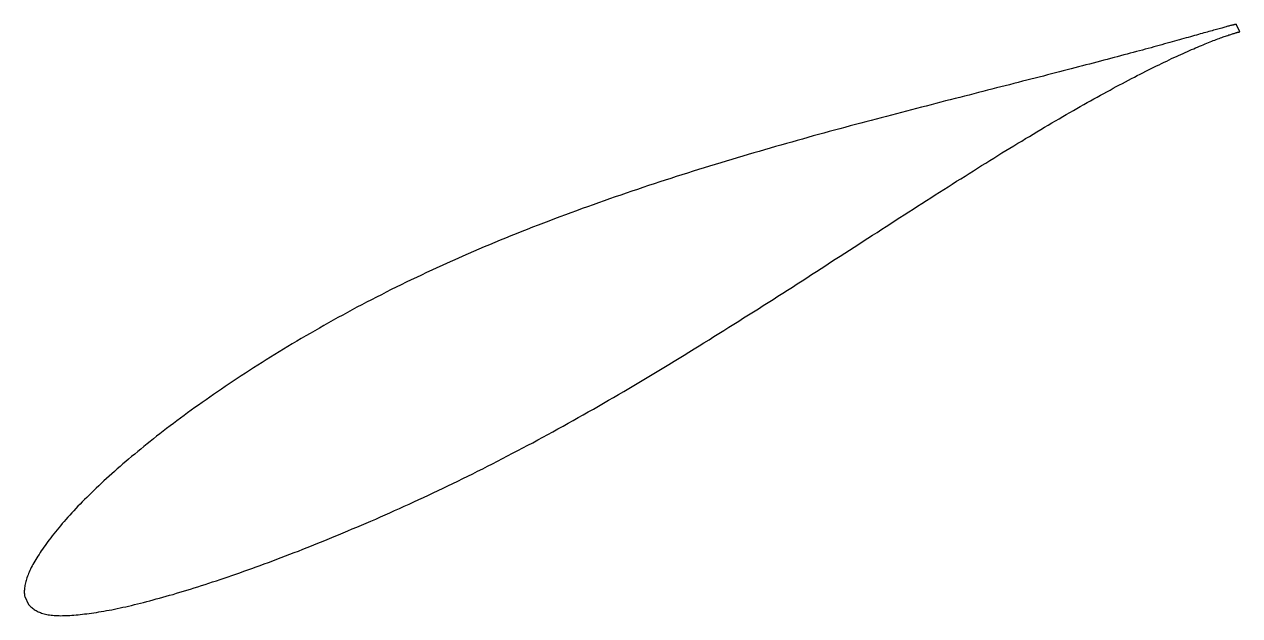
# Model space of a CAD drawing. Header units: metres. Extents: x -44 to 89, y -22 to 43.
import ezdxf

# ---------------------------------------------------------------- set-up
doc = ezdxf.new("R2010")
doc.units = ezdxf.units.M

msp = doc.modelspace()

# ---------------------------------------------------------------- linework, layer by layer
msp.add_lwpolyline([(88.56, 42.52), (88.56, 42.52), (88.55, 42.51), (88.53, 42.51), (88.51, 42.51), (88.49, 42.5), (88.46, 42.5), (88.42, 42.49), (88.38, 42.48), (88.33, 42.47), (88.28, 42.46), (88.22, 42.44), (88.16, 42.42), (88.09, 42.41), (88.01, 42.39), (87.93, 42.37), (87.85, 42.35), (87.76, 42.32), (87.66, 42.3), (87.56, 42.27), (87.46, 42.24), (87.34, 42.21), (87.23, 42.18), (87.11, 42.14), (86.98, 42.11), (86.85, 42.07), (86.71, 42.03), (86.56, 41.99), (86.41, 41.95), (86.26, 41.91), (86.1, 41.86), (85.94, 41.82), (85.77, 41.77), (85.59, 41.72), (85.41, 41.67), (85.23, 41.62), (85.04, 41.57), (84.84, 41.51), (84.64, 41.46), (84.43, 41.4), (84.22, 41.34), (84.01, 41.28), (83.78, 41.22), (83.56, 41.15), (83.33, 41.09), (83.09, 41.02), (82.85, 40.95), (82.6, 40.88), (82.35, 40.81), (82.09, 40.74), (81.83, 40.67), (81.56, 40.6), (81.29, 40.52), (81.01, 40.44), (80.73, 40.37), (80.44, 40.29), (80.15, 40.21), (79.86, 40.13), (79.55, 40.04), (79.25, 39.96), (78.94, 39.88), (78.62, 39.79), (78.3, 39.7), (77.97, 39.62), (77.64, 39.53), (77.31, 39.44), (76.97, 39.35), (76.62, 39.25), (76.27, 39.16), (75.92, 39.07), (75.56, 38.97), (75.2, 38.87), (74.83, 38.78), (74.46, 38.68), (74.08, 38.58), (73.7, 38.48), (73.32, 38.38), (72.93, 38.28), (72.53, 38.17), (72.13, 38.07), (71.73, 37.96), (71.32, 37.86), (70.91, 37.75), (70.5, 37.64), (70.07, 37.53), (69.65, 37.42), (69.22, 37.31), (68.79, 37.2), (68.35, 37.09), (67.91, 36.98), (67.47, 36.86), (67.02, 36.75), (66.57, 36.63), (66.11, 36.51), (65.65, 36.39), (65.19, 36.28), (64.72, 36.16), (64.25, 36.04), (63.77, 35.91), (63.3, 35.79), (62.81, 35.67), (62.33, 35.55), (61.84, 35.42), (61.35, 35.3), (60.85, 35.17), (60.35, 35.04), (59.85, 34.91), (59.34, 34.78), (58.83, 34.65), (58.32, 34.52), (57.8, 34.39), (57.28, 34.26), (56.76, 34.13), (56.24, 33.99), (55.71, 33.86), (55.18, 33.72), (54.64, 33.58), (54.11, 33.44), (53.57, 33.3), (53.03, 33.16), (52.48, 33.02), (51.93, 32.88), (51.38, 32.74), (50.83, 32.59), (50.28, 32.45), (49.72, 32.3), (49.16, 32.15), (48.6, 32), (48.03, 31.85), (47.47, 31.7), (46.9, 31.55), (46.33, 31.4), (45.75, 31.24), (45.18, 31.09), (44.6, 30.93), (44.02, 30.78), (43.44, 30.62), (42.86, 30.46), (42.28, 30.3), (41.69, 30.13), (41.11, 29.97), (40.52, 29.81), (39.93, 29.64), (39.34, 29.47), (38.74, 29.31), (38.15, 29.14), (37.55, 28.97), (36.96, 28.79), (36.36, 28.62), (35.76, 28.45), (35.16, 28.27), (34.56, 28.09), (33.96, 27.91), (33.35, 27.73), (32.75, 27.55), (32.15, 27.37), (31.54, 27.19), (30.94, 27), (30.33, 26.81), (29.72, 26.63), (29.12, 26.44), (28.51, 26.24), (27.9, 26.05), (27.29, 25.86), (26.69, 25.66), (26.08, 25.47), (25.47, 25.27), (24.86, 25.07), (24.25, 24.87), (23.64, 24.67), (23.03, 24.46), (22.43, 24.26), (21.82, 24.05), (21.21, 23.84), (20.6, 23.63), (19.99, 23.42), (19.39, 23.21), (18.78, 23), (18.18, 22.78), (17.57, 22.56), (16.97, 22.35), (16.36, 22.13), (15.76, 21.9), (15.16, 21.68), (14.55, 21.46), (13.95, 21.23), (13.35, 21), (12.76, 20.77), (12.16, 20.54), (11.56, 20.31), (10.97, 20.08), (10.37, 19.84), (9.78, 19.61), (9.19, 19.37), (8.6, 19.13), (8.01, 18.89), (7.43, 18.65), (6.84, 18.4), (6.26, 18.16), (5.68, 17.91), (5.1, 17.66), (4.52, 17.41), (3.94, 17.16), (3.37, 16.91), (2.79, 16.65), (2.22, 16.4), (1.66, 16.14), (1.09, 15.88), (0.53, 15.62), (-0.04, 15.36), (-0.6, 15.09), (-1.15, 14.83), (-1.71, 14.56), (-2.26, 14.3), (-2.81, 14.03), (-3.36, 13.76), (-3.91, 13.49), (-4.45, 13.21), (-4.99, 12.94), (-5.53, 12.67), (-6.06, 12.39), (-6.6, 12.11), (-7.13, 11.83), (-7.66, 11.56), (-8.18, 11.27), (-8.7, 10.99), (-9.22, 10.71), (-9.74, 10.43), (-10.25, 10.14), (-10.76, 9.86), (-11.27, 9.57), (-11.77, 9.29), (-12.27, 9), (-12.77, 8.71), (-13.27, 8.43), (-13.76, 8.14), (-14.25, 7.85), (-14.74, 7.56), (-15.22, 7.27), (-15.7, 6.98), (-16.18, 6.69), (-16.65, 6.4), (-17.12, 6.11), (-17.59, 5.82), (-18.05, 5.52), (-18.51, 5.23), (-18.97, 4.94), (-19.42, 4.65), (-19.87, 4.36), (-20.32, 4.07), (-20.76, 3.78), (-21.2, 3.49), (-21.64, 3.19), (-22.07, 2.9), (-22.5, 2.61), (-22.93, 2.32), (-23.35, 2.03), (-23.77, 1.74), (-24.18, 1.45), (-24.59, 1.16), (-25, 0.87), (-25.41, 0.59), (-25.81, 0.3), (-26.2, 0.01), (-26.59, -0.28), (-26.98, -0.56), (-27.36, -0.85), (-27.75, -1.14), (-28.12, -1.42), (-28.49, -1.7), (-28.86, -1.99), (-29.23, -2.27), (-29.59, -2.55), (-29.94, -2.83), (-30.3, -3.11), (-30.64, -3.39), (-30.99, -3.67), (-31.33, -3.95), (-31.66, -4.22), (-31.99, -4.5), (-32.32, -4.77), (-32.65, -5.04), (-32.96, -5.31), (-33.28, -5.58), (-33.59, -5.85), (-33.9, -6.12), (-34.2, -6.39), (-34.5, -6.65), (-34.79, -6.92), (-35.08, -7.18), (-35.36, -7.44), (-35.64, -7.7), (-35.92, -7.96), (-36.19, -8.21), (-36.46, -8.47), (-36.72, -8.72), (-36.98, -8.98), (-37.23, -9.23), (-37.48, -9.48), (-37.73, -9.72), (-37.97, -9.97), (-38.2, -10.21), (-38.43, -10.45), (-38.66, -10.69), (-38.88, -10.93), (-39.1, -11.17), (-39.31, -11.4), (-39.52, -11.64), (-39.72, -11.87), (-39.92, -12.1), (-40.11, -12.33), (-40.3, -12.55), (-40.49, -12.78), (-40.67, -13), (-40.84, -13.22), (-41.01, -13.43), (-41.18, -13.65), (-41.34, -13.86), (-41.5, -14.07), (-41.65, -14.28), (-41.8, -14.49), (-41.94, -14.69), (-42.08, -14.89), (-42.21, -15.09), (-42.34, -15.28), (-42.46, -15.47), (-42.58, -15.66), (-42.7, -15.85), (-42.81, -16.03), (-42.92, -16.21), (-43.02, -16.39), (-43.12, -16.56), (-43.21, -16.74), (-43.3, -16.91), (-43.38, -17.07), (-43.46, -17.24), (-43.53, -17.4), (-43.6, -17.56), (-43.66, -17.71), (-43.72, -17.87), (-43.78, -18.02), (-43.83, -18.17), (-43.87, -18.31), (-43.91, -18.45), (-43.95, -18.59), (-43.98, -18.73), (-44, -18.86), (-44.02, -18.99), (-44.04, -19.12), (-44.05, -19.24), (-44.06, -19.36), (-44.07, -19.47), (-44.07, -19.58), (-44.07, -19.68), (-44.06, -19.78), (-44.05, -19.87), (-44.04, -19.94), (-44.03, -20.01), (-44.02, -20.06), (-44.02, -20.09), (-43.62, -20.94), (-43.61, -20.95), (-43.6, -20.96), (-43.57, -20.99), (-43.53, -21.03), (-43.47, -21.08), (-43.41, -21.15), (-43.34, -21.22), (-43.26, -21.29), (-43.17, -21.36), (-43.08, -21.43), (-42.98, -21.5), (-42.88, -21.56), (-42.77, -21.62), (-42.66, -21.68), (-42.54, -21.74), (-42.42, -21.79), (-42.3, -21.84), (-42.17, -21.89), (-42.03, -21.93), (-41.89, -21.97), (-41.75, -22.01), (-41.6, -22.04), (-41.45, -22.07), (-41.3, -22.09), (-41.14, -22.11), (-40.97, -22.13), (-40.8, -22.15), (-40.63, -22.16), (-40.45, -22.17), (-40.26, -22.17), (-40.08, -22.18), (-39.89, -22.17), (-39.69, -22.17), (-39.49, -22.16), (-39.28, -22.16), (-39.07, -22.14), (-38.86, -22.13), (-38.64, -22.11), (-38.41, -22.09), (-38.18, -22.07), (-37.95, -22.05), (-37.71, -22.02), (-37.47, -21.99), (-37.22, -21.96), (-36.97, -21.93), (-36.71, -21.89), (-36.45, -21.85), (-36.18, -21.81), (-35.91, -21.77), (-35.64, -21.72), (-35.36, -21.68), (-35.07, -21.62), (-34.79, -21.57), (-34.49, -21.52), (-34.2, -21.46), (-33.9, -21.39), (-33.59, -21.33), (-33.28, -21.26), (-32.97, -21.19), (-32.65, -21.12), (-32.33, -21.05), (-32.01, -20.97), (-31.68, -20.89), (-31.34, -20.81), (-31.01, -20.72), (-30.67, -20.63), (-30.32, -20.54), (-29.97, -20.45), (-29.62, -20.35), (-29.26, -20.25), (-28.9, -20.15), (-28.54, -20.05), (-28.17, -19.94), (-27.79, -19.84), (-27.42, -19.73), (-27.04, -19.61), (-26.65, -19.5), (-26.27, -19.38), (-25.88, -19.26), (-25.48, -19.14), (-25.08, -19.01), (-24.68, -18.88), (-24.28, -18.75), (-23.87, -18.62), (-23.46, -18.48), (-23.04, -18.35), (-22.62, -18.21), (-22.2, -18.06), (-21.77, -17.92), (-21.34, -17.77), (-20.91, -17.62), (-20.48, -17.47), (-20.04, -17.32), (-19.6, -17.16), (-19.15, -17), (-18.7, -16.84), (-18.25, -16.68), (-17.8, -16.51), (-17.34, -16.34), (-16.88, -16.17), (-16.42, -16), (-15.96, -15.82), (-15.49, -15.64), (-15.02, -15.46), (-14.55, -15.28), (-14.07, -15.1), (-13.59, -14.91), (-13.11, -14.72), (-12.63, -14.53), (-12.14, -14.33), (-11.65, -14.14), (-11.16, -13.94), (-10.67, -13.73), (-10.17, -13.53), (-9.67, -13.33), (-9.17, -13.12), (-8.67, -12.91), (-8.17, -12.69), (-7.66, -12.48), (-7.15, -12.26), (-6.64, -12.04), (-6.13, -11.82), (-5.61, -11.6), (-5.1, -11.37), (-4.58, -11.14), (-4.06, -10.91), (-3.54, -10.68), (-3.01, -10.44), (-2.49, -10.21), (-1.96, -9.97), (-1.43, -9.72), (-0.9, -9.48), (-0.37, -9.23), (0.16, -8.99), (0.69, -8.73), (1.23, -8.48), (1.77, -8.23), (2.3, -7.97), (2.84, -7.71), (3.38, -7.45), (3.92, -7.18), (4.47, -6.91), (5.01, -6.65), (5.55, -6.37), (6.1, -6.1), (6.64, -5.82), (7.19, -5.55), (7.73, -5.27), (8.28, -4.98), (8.83, -4.7), (9.38, -4.41), (9.93, -4.12), (10.48, -3.83), (11.03, -3.54), (11.58, -3.25), (12.13, -2.95), (12.68, -2.65), (13.23, -2.35), (13.79, -2.05), (14.34, -1.74), (14.89, -1.44), (15.44, -1.13), (16, -0.82), (16.55, -0.51), (17.1, -0.2), (17.66, 0.12), (18.21, 0.43), (18.76, 0.75), (19.32, 1.07), (19.87, 1.39), (20.42, 1.71), (20.98, 2.03), (21.53, 2.36), (22.08, 2.68), (22.63, 3.01), (23.18, 3.34), (23.74, 3.67), (24.29, 4), (24.84, 4.33), (25.39, 4.66), (25.94, 4.99), (26.49, 5.32), (27.04, 5.66), (27.59, 5.99), (28.14, 6.33), (28.68, 6.66), (29.23, 7), (29.78, 7.34), (30.32, 7.68), (30.87, 8.01), (31.41, 8.35), (31.96, 8.69), (32.5, 9.03), (33.04, 9.37), (33.58, 9.71), (34.12, 10.05), (34.66, 10.39), (35.2, 10.73), (35.74, 11.07), (36.27, 11.41), (36.81, 11.75), (37.34, 12.09), (37.88, 12.43), (38.41, 12.77), (38.94, 13.11), (39.47, 13.45), (40, 13.78), (40.53, 14.12), (41.05, 14.46), (41.58, 14.8), (42.1, 15.13), (42.62, 15.47), (43.14, 15.81), (43.66, 16.14), (44.18, 16.48), (44.69, 16.81), (45.21, 17.14), (45.72, 17.47), (46.23, 17.8), (46.74, 18.13), (47.25, 18.46), (47.76, 18.79), (48.26, 19.12), (48.77, 19.44), (49.27, 19.76), (49.77, 20.09), (50.27, 20.41), (50.76, 20.73), (51.26, 21.05), (51.75, 21.37), (52.24, 21.68), (52.73, 21.99), (53.21, 22.31), (53.7, 22.62), (54.18, 22.93), (54.66, 23.24), (55.14, 23.54), (55.62, 23.85), (56.09, 24.15), (56.56, 24.45), (57.03, 24.75), (57.5, 25.04), (57.97, 25.34), (58.43, 25.63), (58.89, 25.92), (59.35, 26.21), (59.81, 26.5), (60.26, 26.78), (60.71, 27.06), (61.16, 27.34), (61.61, 27.62), (62.05, 27.89), (62.49, 28.17), (62.93, 28.44), (63.37, 28.71), (63.8, 28.97), (64.23, 29.23), (64.66, 29.5), (65.09, 29.75), (65.51, 30.01), (65.93, 30.26), (66.35, 30.51), (66.76, 30.76), (67.17, 31.01), (67.58, 31.25), (67.99, 31.49), (68.39, 31.73), (68.79, 31.96), (69.19, 32.19), (69.58, 32.42), (69.97, 32.65), (70.36, 32.87), (70.75, 33.09), (71.13, 33.31), (71.51, 33.52), (71.88, 33.74), (72.25, 33.95), (72.62, 34.15), (72.99, 34.36), (73.35, 34.56), (73.71, 34.76), (74.07, 34.95), (74.42, 35.14), (74.77, 35.33), (75.11, 35.52), (75.45, 35.7), (75.79, 35.88), (76.12, 36.06), (76.46, 36.24), (76.78, 36.41), (77.11, 36.58), (77.43, 36.74), (77.74, 36.91), (78.05, 37.07), (78.36, 37.22), (78.67, 37.38), (78.97, 37.53), (79.27, 37.68), (79.56, 37.82), (79.85, 37.96), (80.13, 38.1), (80.41, 38.24), (80.69, 38.37), (80.96, 38.5), (81.23, 38.63), (81.5, 38.76), (81.76, 38.88), (82.02, 39), (82.27, 39.11), (82.52, 39.23), (82.76, 39.34), (83, 39.45), (83.24, 39.55), (83.47, 39.65), (83.69, 39.75), (83.92, 39.85), (84.13, 39.94), (84.35, 40.03), (84.56, 40.12), (84.76, 40.21), (84.96, 40.29), (85.16, 40.37), (85.35, 40.45), (85.53, 40.52), (85.71, 40.6), (85.89, 40.67), (86.06, 40.73), (86.23, 40.8), (86.39, 40.86), (86.55, 40.92), (86.7, 40.98), (86.85, 41.03), (87, 41.08), (87.14, 41.13), (87.27, 41.18), (87.4, 41.23), (87.52, 41.27), (87.64, 41.31), (87.75, 41.35), (87.86, 41.38), (87.97, 41.42), (88.07, 41.45), (88.16, 41.48), (88.25, 41.51), (88.33, 41.53), (88.41, 41.55), (88.48, 41.58), (88.55, 41.59), (88.62, 41.61), (88.67, 41.63), (88.73, 41.64), (88.77, 41.65), (88.81, 41.66), (88.85, 41.67), (88.88, 41.68), (88.91, 41.68), (88.93, 41.69), (88.94, 41.69), (88.95, 41.69), (88.95, 41.69)], close=True)

doc.saveas('drawing.dxf')
